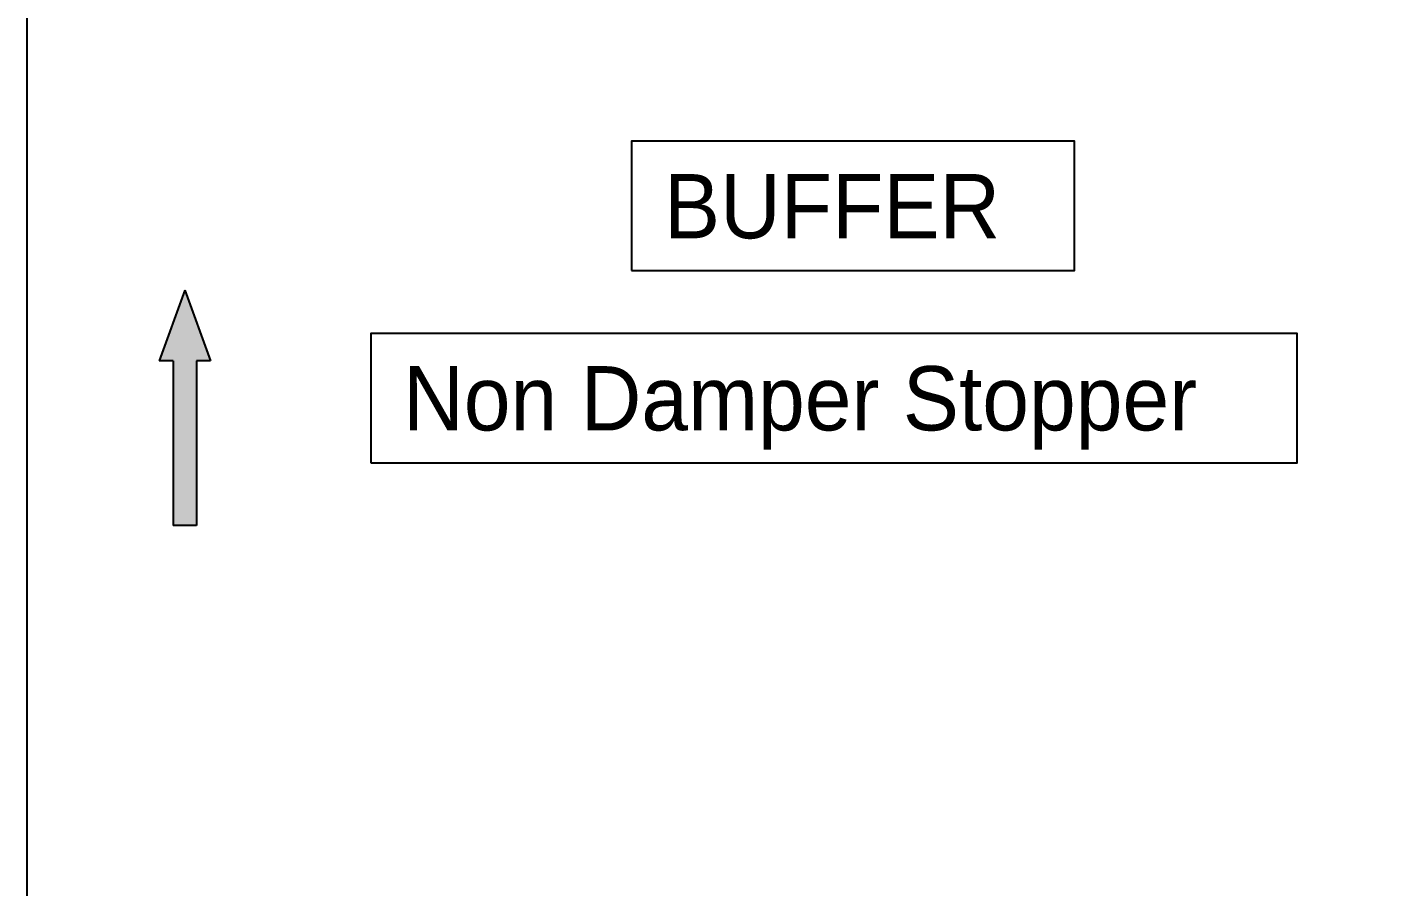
# Model space of a CAD drawing. Header units: inches. Extents: x 0 to 23821, y 0 to 11279.
# Drawn here: x 2367 to 2942, y 4553 to 4919 of the extents above; entities that cross this region are included whole.
import ezdxf

# ---------------------------------------------------------------- set-up
doc = ezdxf.new("R2010")
doc.units = ezdxf.units.IN
doc.header["$LTSCALE"] = 10
doc.header["$MEASUREMENT"] = 0
doc.layers.add('G', color=231, linetype='Continuous')
doc.styles.add('SCI', font='')
doc.styles.get('SCI').set_extended_font_data('Gulim')

# ---------------------------------------------------------------- blocks, each defined once
blk = doc.blocks.new('A$C0c57209d')
at = {"color": 0}
blk.add_lwpolyline([(-2650, 750), (0, 750), (0, -750), (-2650, -750)], close=True, dxfattribs=at)
blk = doc.blocks.new('A$C43cff453')
h = blk.add_hatch(color=1)
h.dxf.hatch_style = 1
h.paths.add_polyline_path([(30, 15.92), (30, 21.84), (0, 10.92), (30, 0), (30, 5.92), (100, 5.92), (100, 15.92)])
for p, q in [((0, 10.92), (30, 21.84)), ((30, 15.92), (30, 21.84)), ((30, 15.92), (100, 15.92)), ((100, 5.92), (100, 15.92)), ((0, 10.92), (30, 0)), ((30, 5.92), (100, 5.92)), ((30, 0), (30, 5.92))]:
    blk.add_line(p, q)

msp = doc.modelspace()

# ---------------------------------------------------------------- linework, layer by layer
at = {"layer": 'G'}
for points in [[(2624.0630305, 4815.18746075), (2812.18426293, 4815.18746075), (2812.18426293, 4870.15097606), (2624.0630305, 4870.15097606)], [(2513.20232421, 4733.58653751), (2906.88940809, 4733.58653751), (2906.88940809, 4788.55005283), (2513.20232421, 4788.55005283)]]:
    msp.add_lwpolyline(points, close=True, dxfattribs=at)

# ---------------------------------------------------------------- block references
at = {"color": 252}
msp.add_blockref('A$C0c57209d', (5017.14339049, 4805.30962586, -227228.55083111), dxfattribs=at)
at = {"xscale": -1, "rotation": 90}
msp.add_blockref('A$C43cff453', (2445.09928523, 4806.89570365), dxfattribs=at)

# ---------------------------------------------------------------- texts
at = {"color": 40, "style": 'SCI'}
for s, p in [('BUFFER', (2637.80390933, 4828.92833958)), ('Non Damper Stopper', (2526.94320303, 4747.32741634))]:
    msp.add_text(s, height=27.3, dxfattribs=at).set_placement(p)

doc.saveas('drawing.dxf')
